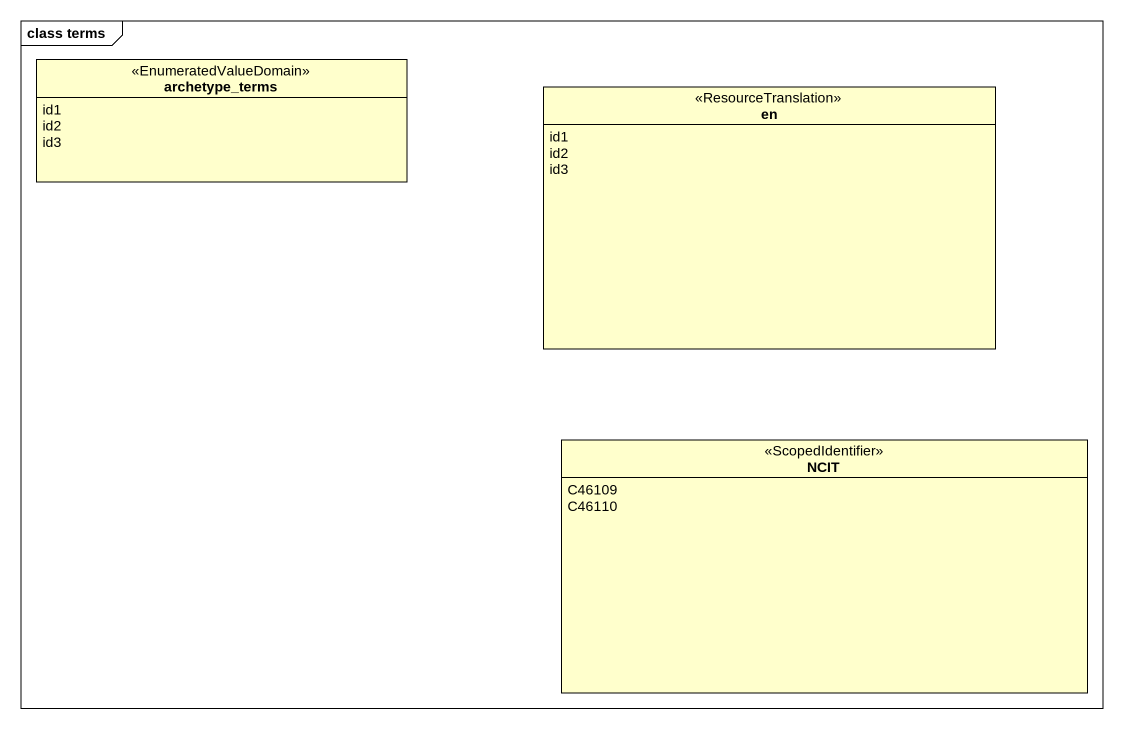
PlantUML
@startuml
mainframe class terms
hide circle
hide empty members
enum archetype_terms <<EnumeratedValueDomain>> {
  id1
  id2
  id3
}
enum en <<ResourceTranslation>> {
  id1
  id2
  id3
}
enum NCIT <<ScopedIdentifier>> {
  C46109
  C46110
}
@enduml
